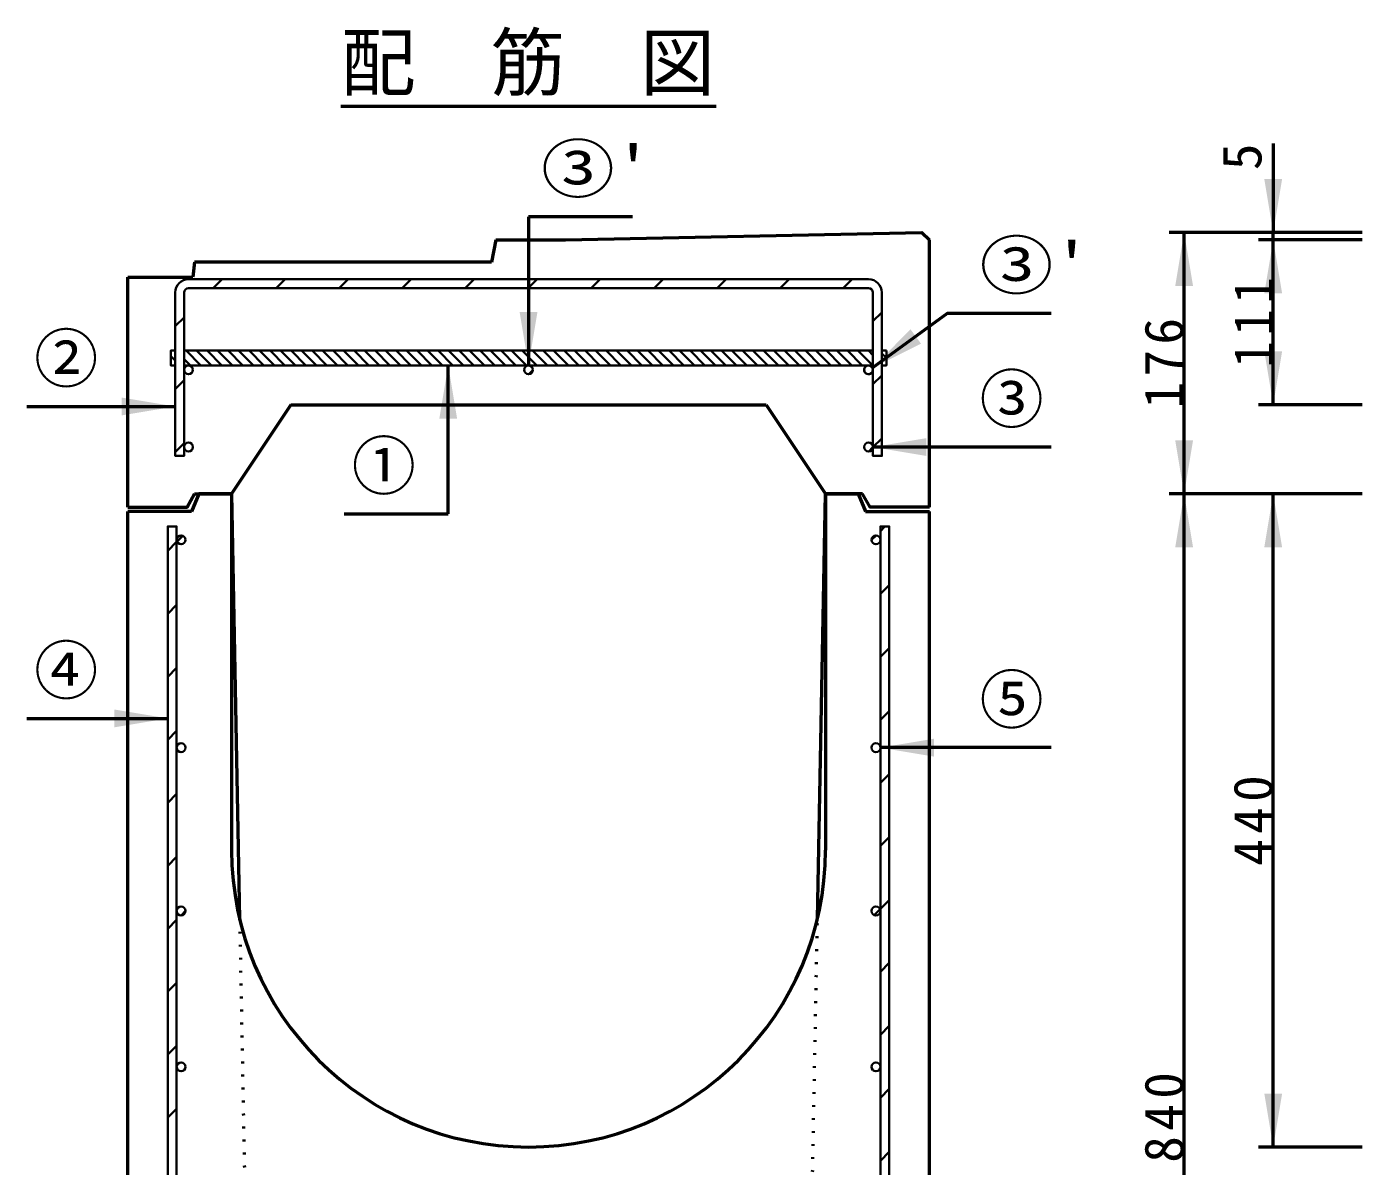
# Model space of a CAD drawing. Units: millimetres, scale not verified. Extents: x -2102 to 2102, y -1485 to 1485.
# Drawn here: x -998 to -98, y -628 to 140 of the extents above; entities that cross this region are included whole.
import ezdxf
from ezdxf.enums import TextEntityAlignment as Align

# ---------------------------------------------------------------- set-up
doc = ezdxf.new("R2010")
doc.units = ezdxf.units.MM
doc.header["$LTSCALE"] = 5
doc.linetypes.add('DOTTED', pattern=[1.75, 0.25, -1.5])
doc.layers.add('0-0_V-nasSTD', color=7, linetype='Continuous', lineweight=35)
doc.layers.add('0-1_0', color=7, linetype='Continuous', lineweight=50)
doc.styles.add('ＭＳ ゴシック', font='')
doc.styles.get('ＭＳ ゴシック').set_extended_font_data('MS Gothic')

msp = doc.modelspace()

# ---------------------------------------------------------------- linework, layer by layer
at = {"layer": '0-0_V-nasSTD', "lineweight": 50}
for p, q in [((-659.971, 11.744), (-659.971, -88.256)), ((-589.971, 11.744), (-659.971, 11.744)), ((-884.971, -18.756), (-885.971, -28.756)), ((-929.971, -28.756), (-885.971, -28.756)), ((-714.071, -188.256), (-714.071, -88.256)), ((-997.971, -115.95), (-897.971, -115.95)), ((-307.971, -143.256), (-427.971, -143.256)), ((-784.071, -188.256), (-714.071, -188.256)), ((-997.971, -326.063), (-902.971, -326.063)), ((-307.971, -345.756), (-422.971, -345.756))]:
    msp.add_line(p, q, dxfattribs=at)
at = {"layer": '0-0_V-nasSTD'}
for p, q in [((-430.971, -30.256), (-888.971, -30.256)), ((-430.971, -30.256), (-888.971, -30.256)), ((-872.333, -36.256), (-866.333, -30.256)), ((-829.906, -36.256), (-823.906, -30.256)), ((-787.48, -36.256), (-781.48, -30.256)), ((-745.053, -36.256), (-739.053, -30.256)), ((-702.627, -36.256), (-696.627, -30.256)), ((-660.201, -36.256), (-654.201, -30.256)), ((-617.774, -36.256), (-611.774, -30.256)), ((-575.348, -36.256), (-569.348, -30.256)), ((-532.921, -36.256), (-526.921, -30.256)), ((-490.495, -36.256), (-484.495, -30.256)), ((-448.068, -36.256), (-442.068, -30.256)), ((-897.971, -39.256), (-897.971, -149.256)), ((-897.971, -39.256), (-897.971, -78.256)), ((-891.971, -39.256), (-891.971, -149.256)), ((-891.971, -78.256), (-891.971, -39.256)), ((-430.971, -36.256), (-888.971, -36.256)), ((-888.971, -36.256), (-430.971, -36.256)), ((-427.971, -149.256), (-427.971, -39.256)), ((-427.971, -39.256), (-427.971, -78.256)), ((-421.971, -149.256), (-421.971, -39.256)), ((-421.971, -78.256), (-421.971, -39.256)), ((-427.971, -58.584), (-421.971, -52.584)), ((-897.971, -61.894), (-891.971, -55.894)), ((-900.971, -78.256), (-900.971, -88.256)), ((-900.971, -78.256), (-897.971, -78.256)), ((-427.971, -78.256), (-891.971, -78.256)), ((-890.623, -78.256), (-880.623, -88.256)), ((-883.552, -78.256), (-873.552, -88.256)), ((-876.481, -78.256), (-866.481, -88.256)), ((-869.41, -78.256), (-859.41, -88.256)), ((-862.339, -78.256), (-852.339, -88.256)), ((-855.268, -78.256), (-845.268, -88.256)), ((-848.197, -78.256), (-838.197, -88.256)), ((-841.126, -78.256), (-831.126, -88.256)), ((-834.055, -78.256), (-824.055, -88.256)), ((-826.984, -78.256), (-816.984, -88.256)), ((-819.912, -78.256), (-809.912, -88.256)), ((-812.841, -78.256), (-802.841, -88.256)), ((-805.77, -78.256), (-795.77, -88.256)), ((-798.699, -78.256), (-788.699, -88.256)), ((-791.628, -78.256), (-781.628, -88.256)), ((-784.557, -78.256), (-774.557, -88.256)), ((-777.486, -78.256), (-767.486, -88.256)), ((-770.415, -78.256), (-760.415, -88.256)), ((-763.344, -78.256), (-753.344, -88.256)), ((-756.273, -78.256), (-746.273, -88.256)), ((-749.202, -78.256), (-739.202, -88.256)), ((-742.131, -78.256), (-732.131, -88.256)), ((-735.06, -78.256), (-725.06, -88.256)), ((-727.989, -78.256), (-717.989, -88.256)), ((-720.918, -78.256), (-710.918, -88.256)), ((-713.846, -78.256), (-703.846, -88.256)), ((-706.775, -78.256), (-696.775, -88.256)), ((-699.704, -78.256), (-689.704, -88.256)), ((-692.633, -78.256), (-682.633, -88.256)), ((-685.562, -78.256), (-675.562, -88.256)), ((-678.491, -78.256), (-668.491, -88.256)), ((-671.42, -78.256), (-661.42, -88.256)), ((-664.349, -78.256), (-654.349, -88.256)), ((-657.278, -78.256), (-647.278, -88.256)), ((-650.207, -78.256), (-640.207, -88.256)), ((-643.136, -78.256), (-633.136, -88.256)), ((-636.065, -78.256), (-626.065, -88.256)), ((-628.994, -78.256), (-618.994, -88.256)), ((-621.923, -78.256), (-611.923, -88.256)), ((-614.852, -78.256), (-604.852, -88.256)), ((-607.78, -78.256), (-597.78, -88.256)), ((-600.709, -78.256), (-590.709, -88.256)), ((-593.638, -78.256), (-583.638, -88.256)), ((-586.567, -78.256), (-576.567, -88.256)), ((-579.496, -78.256), (-569.496, -88.256)), ((-572.425, -78.256), (-562.425, -88.256)), ((-565.354, -78.256), (-555.354, -88.256)), ((-558.283, -78.256), (-548.283, -88.256)), ((-551.212, -78.256), (-541.212, -88.256)), ((-544.141, -78.256), (-534.141, -88.256)), ((-537.07, -78.256), (-527.07, -88.256)), ((-529.999, -78.256), (-519.999, -88.256)), ((-522.928, -78.256), (-512.928, -88.256)), ((-515.857, -78.256), (-505.857, -88.256)), ((-508.785, -78.256), (-498.785, -88.256)), ((-501.714, -78.256), (-491.714, -88.256)), ((-494.643, -78.256), (-484.643, -88.256)), ((-487.572, -78.256), (-477.572, -88.256)), ((-480.501, -78.256), (-470.501, -88.256)), ((-473.43, -78.256), (-463.43, -88.256)), ((-466.359, -78.256), (-456.359, -88.256)), ((-459.288, -78.256), (-449.288, -88.256)), ((-452.217, -78.256), (-442.217, -88.256)), ((-445.146, -78.256), (-435.146, -88.256)), ((-438.075, -78.256), (-428.075, -88.256)), ((-431.004, -78.256), (-427.971, -81.289)), ((-421.971, -78.256), (-418.971, -78.256)), ((-418.971, -78.256), (-421.971, -78.256)), ((-421.971, -80.217), (-418.971, -83.217)), ((-418.971, -78.256), (-418.971, -88.256)), ((-900.971, -82.05), (-897.971, -85.05)), ((-900.971, -88.256), (-897.971, -88.256)), ((-891.971, -83.979), (-887.694, -88.256)), ((-427.971, -88.256), (-891.971, -88.256)), ((-430.971, -88.256), (-427.971, -88.256)), ((-421.971, -88.256), (-418.971, -88.256)), ((-897.971, -104.32), (-891.971, -98.32)), ((-887.546, -93.896), (-886.331, -92.68)), ((-659.767, -94.249), (-656.978, -91.459)), ((-427.971, -101.011), (-421.971, -95.011)), ((-897.971, -146.747), (-891.971, -140.747)), ((-430.783, -146.25), (-427.977, -143.443)), ((-427.971, -143.437), (-421.971, -137.437)), ((-897.971, -149.256), (-891.971, -149.256)), ((-427.971, -149.256), (-421.971, -149.256)), ((-902.971, -196.756), (-896.971, -196.756)), ((-902.971, -980.756), (-902.971, -196.756)), ((-896.971, -980.756), (-896.971, -196.756)), ((-422.971, -196.756), (-416.971, -196.756)), ((-422.971, -980.756), (-422.971, -196.756)), ((-422.971, -199.816), (-419.91, -196.756)), ((-416.971, -980.756), (-416.971, -196.756)), ((-896.744, -206.899), (-892.827, -202.982)), ((-428.97, -205.816), (-425.911, -202.756)), ((-902.971, -213.126), (-896.971, -207.126)), ((-422.971, -242.243), (-416.971, -236.243)), ((-902.971, -255.552), (-896.971, -249.552)), ((-422.971, -284.669), (-416.971, -278.669)), ((-902.971, -297.979), (-896.971, -291.979)), ((-422.971, -327.095), (-416.971, -321.095)), ((-902.971, -340.405), (-896.971, -334.405)), ((-422.971, -369.522), (-416.971, -363.522)), ((-902.971, -382.831), (-896.971, -376.831)), ((-422.971, -411.948), (-416.971, -405.948)), ((-902.971, -425.258), (-896.971, -419.258)), ((-422.971, -454.375), (-416.971, -448.375)), ((-894.042, -458.755), (-890.972, -455.685)), ((-427.122, -458.526), (-423.201, -454.604)), ((-902.971, -467.684), (-896.971, -461.684)), ((-422.971, -496.801), (-416.971, -490.801)), ((-902.971, -510.111), (-896.971, -504.111)), ((-422.971, -539.227), (-416.971, -533.227)), ((-902.971, -552.537), (-896.971, -546.537)), ((-422.971, -581.654), (-416.971, -575.654)), ((-902.971, -594.963), (-896.971, -588.963)), ((-422.971, -624.08), (-416.971, -618.08))]:
    msp.add_line(p, q, dxfattribs=at)
at = {"layer": '0-0_V-nasSTD', "lineweight": 50}
msp.add_lwpolyline([(-307.971, -53.256), (-377.971, -53.256), (-428.258, -89.976)], dxfattribs=at)
at = {"layer": '0-0_V-nasSTD'}
for points in [[(-897.971, -78.256), (-900.971, -78.256), (-900.971, -88.256), (-897.971, -88.256)], [(-427.971, -78.256), (-659.971, -78.256), (-891.971, -78.256)], [(-421.971, -88.256), (-418.971, -88.256), (-418.971, -78.256)], [(-897.971, -88.256), (-897.971, -149.256), (-891.971, -149.256), (-891.971, -143.256), (-891.971, -91.256), (-891.971, -88.256)], [(-891.971, -91.256), (-891.971, -88.256), (-888.971, -88.256)], [(-891.971, -88.256), (-888.971, -88.256), (-430.971, -88.256)], [(-430.971, -88.256), (-427.971, -88.256), (-427.971, -91.256)], [(-427.971, -88.256), (-427.971, -91.256), (-427.971, -143.256), (-427.971, -149.256), (-421.971, -149.256), (-421.971, -88.256)], [(-902.971, -668.756), (-902.971, -196.756), (-896.971, -196.756), (-896.971, -205.756), (-896.971, -345.756), (-896.971, -455.756), (-896.971, -560.756), (-896.971, -665.756)], [(-422.971, -665.756), (-422.971, -560.756), (-422.971, -455.756), (-422.971, -345.756), (-422.971, -205.756), (-422.971, -196.756), (-416.971, -196.756), (-416.971, -668.756)]]:
    msp.add_lwpolyline(points, dxfattribs=at)
for centre in [(-888.971, -91.256), (-888.971, -91.256), (-659.971, -91.256), (-659.971, -91.256), (-430.971, -91.256), (-430.971, -91.256), (-888.971, -143.256), (-888.971, -143.256), (-430.971, -143.256), (-430.971, -143.256), (-893.971, -205.756), (-893.971, -205.756), (-425.971, -205.756), (-425.971, -205.756), (-893.971, -345.756), (-893.971, -345.756), (-425.971, -345.756), (-425.971, -345.756), (-893.971, -455.756), (-893.971, -455.756), (-425.971, -455.756), (-425.971, -455.756), (-893.971, -560.756), (-893.971, -560.756), (-425.971, -560.756), (-425.971, -560.756)]:
    msp.add_circle(centre, 3, dxfattribs=at)
for centre, radius, start, end in [((-888.971, -39.256), 9, 90, 180), ((-888.971, -39.256), 9, 90, 180), ((-430.971, -39.256), 9, 0, 90), ((-430.971, -39.256), 9, 0, 90), ((-888.971, -39.256), 3, 90, 180), ((-888.971, -39.256), 3, 90, 180), ((-430.971, -39.256), 3, 0, 90), ((-430.971, -39.256), 3, 0, 90), ((-430.971, -91.256), 3, 90, 207.36074), ((-430.971, -91.256), 3, 90, 207.36074), ((-430.971, -91.256), 3, 0, 90), ((-430.971, -91.256), 3, 207.36074, 0)]:
    msp.add_arc(centre, radius, start, end, dxfattribs=at)
for points in [[(-164.394, 37.244), (-158.394, 1.244), (-152.394, 37.244)], [(-224.394, -34.756), (-218.394, 1.244), (-212.394, -34.756)], [(-164.394, -39.756), (-158.394, -3.756), (-152.394, -39.756)], [(-665.971, -52.256), (-659.971, -88.256), (-653.971, -52.256)], [(-428.258, -89.976), (-402.722, -63.9), (-399.184, -68.746)], [(-428.258, -89.976), (-399.184, -68.746), (-395.645, -73.591)], [(-164.394, -78.756), (-158.394, -114.756), (-152.394, -78.756)], [(-720.071, -124.256), (-714.071, -88.256), (-708.071, -124.256)], [(-933.971, -121.95), (-933.971, -109.95), (-897.971, -115.95)], [(-427.971, -143.256), (-391.971, -149.256), (-391.971, -137.256)], [(-224.394, -138.756), (-218.394, -174.756), (-212.394, -138.756)], [(-224.394, -210.756), (-218.394, -174.756), (-212.394, -210.756)], [(-164.394, -210.756), (-158.394, -174.756), (-152.394, -210.756)], [(-938.971, -332.063), (-938.971, -320.063), (-902.971, -326.063)], [(-422.971, -345.756), (-386.971, -351.756), (-386.971, -339.756)], [(-164.394, -578.756), (-158.394, -614.756), (-152.394, -578.756)]]:
    msp.add_solid(points, dxfattribs=at)
at = {"layer": '0-1_0'}
for p, q in [((-786.374, 86.244), (-533.568, 86.244)), ((-158.394, 61.244), (-158.394, 1.244)), ((-98.394, 1.244), (-228.394, 1.244)), ((-218.394, -174.756), (-218.394, 1.244)), ((-158.394, -3.756), (-158.394, 1.244)), ((-681.971, -3.756), (-684.971, -18.756)), ((-681.971, -3.756), (-634.971, -3.756)), ((-389.971, -183.756), (-389.971, -3.756)), ((-98.394, -3.756), (-168.394, -3.756)), ((-158.394, -114.756), (-158.394, -3.756)), ((-684.971, -18.756), (-884.971, -18.756)), ((-929.971, -183.756), (-929.971, -28.756)), ((-819.971, -114.756), (-859.971, -174.756)), ((-819.971, -114.756), (-499.971, -114.756)), ((-499.971, -114.756), (-459.971, -174.756)), ((-98.394, -114.756), (-168.394, -114.756)), ((-881.971, -174.756), (-886.971, -186.756)), ((-884.971, -174.756), (-859.971, -174.756)), ((-859.971, -174.756), (-881.971, -174.756)), ((-859.971, -174.756), (-859.971, -414.756)), ((-859.971, -174.756), (-854.556, -460.98)), ((-465.386, -460.98), (-459.971, -174.756)), ((-434.971, -174.756), (-459.971, -174.756)), ((-459.971, -174.756), (-459.971, -414.756)), ((-459.971, -174.756), (-437.971, -174.756)), ((-437.971, -174.756), (-432.971, -186.756)), ((-98.394, -174.756), (-228.394, -174.756)), ((-218.394, -1014.756), (-218.394, -174.756)), ((-158.394, -614.756), (-158.394, -174.756)), ((-886.971, -186.756), (-929.971, -186.756)), ((-929.971, -1014.756), (-929.971, -186.756)), ((-432.971, -186.756), (-389.971, -186.756)), ((-389.971, -1014.756), (-389.971, -186.756)), ((-98.394, -614.756), (-168.394, -614.756))]:
    msp.add_line(p, q, dxfattribs=at)
for points in [[(-634.971, -3.756), (-394.971, 1.244), (-389.971, -3.756)], [(-929.971, -183.756), (-889.971, -183.756), (-884.971, -174.756)], [(-389.971, -183.756), (-429.971, -183.756), (-434.971, -174.756)]]:
    msp.add_lwpolyline(points, dxfattribs=at)
at = {"layer": '0-1_0', "linetype": 'DOTTED'}
for points in [[(-854.556, -460.98), (-846.53, -885.196), (-816.971, -914.756)], [(-502.971, -914.756), (-473.412, -885.196), (-465.386, -460.98)]]:
    msp.add_lwpolyline(points, dxfattribs=at)
at = {"layer": '0-1_0'}
for start, end in [(180, 270), (270, 0)]:
    msp.add_arc((-659.971, -414.756), 200, start, end, dxfattribs=at)

# ---------------------------------------------------------------- texts
at = {"layer": '0-0_V-nasSTD', "style": 'ＭＳ ゴシック'}
for s, height, p in [('配\u3000筋\u3000図', 36.95, (-786.374, 86.244)), ('②', 31.67, (-992.971, -108.95)), ('③', 31.67, (-356.171, -136.256)), ('①', 31.67, (-779.071, -181.256)), ('④', 31.67, (-992.971, -319.063)), ('⑤', 31.67, (-356.171, -338.756))]:
    msp.add_text(s, height=height, dxfattribs=at).set_placement(p, align=Align.BOTTOM_LEFT)
at = {"layer": '0-0_V-nasSTD', "style": 'ＭＳ ゴシック', "width": 1.15}
for p in [(-651.571, 18.744), (-356.171, -46.256)]:
    msp.add_text("③'", height=31.67, dxfattribs=at).set_placement(p, align=Align.BOTTOM_LEFT)
at = {"layer": '0-0_V-nasSTD', "style": 'ＭＳ ゴシック'}
msp.add_text('5', height=26.39, rotation=90, dxfattribs=at).set_placement((-158.394, 43.244), align=Align.BOTTOM_LEFT)
at = {"layer": '0-0_V-nasSTD', "char_height": 26.39, "attachment_point": 7, "rotation": 90, "style": 'ＭＳ ゴシック'}
for s, insert in [('\\T1.2;111', (-158.394, -89.856)), ('\\T1.2;176', (-218.394, -117.356)), ('\\T1.2;440', (-158.394, -425.356)), ('\\T1.2;840', (-218.394, -625.356))]:
    msp.add_mtext(s, dxfattribs=dict(at, insert=insert))

doc.saveas('drawing.dxf')
